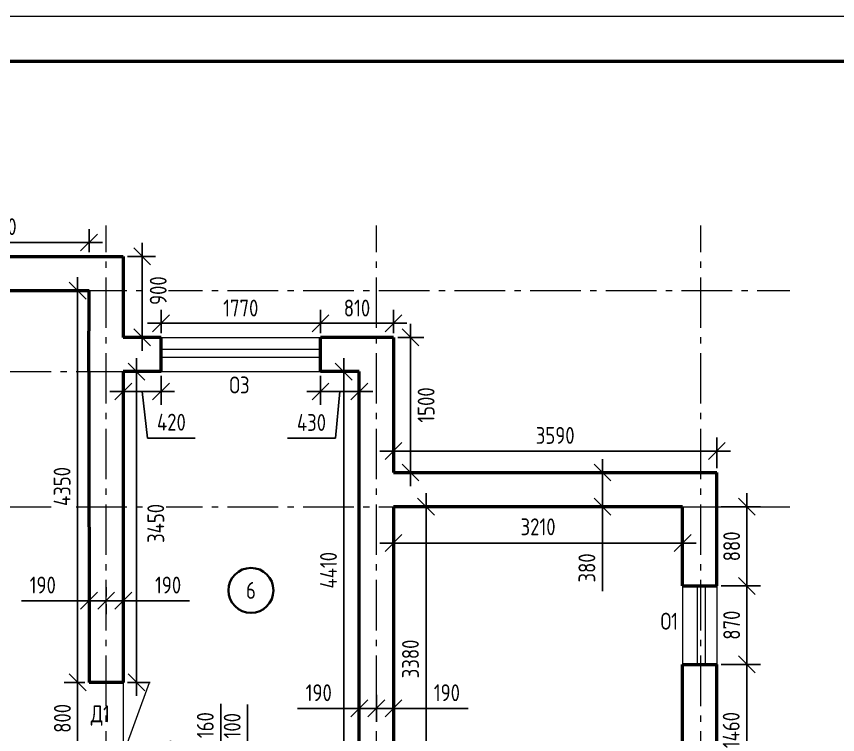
# Model space of a CAD drawing. Header units: millimetres. Extents: x 13040 to 55040, y 21337 to 51037.
# Drawn here: x 25910 to 35026, y 43063 to 51037 of the extents above; entities that cross this region are included whole.
import ezdxf

# ---------------------------------------------------------------- set-up
doc = ezdxf.new("R2010")
doc.units = ezdxf.units.MM
doc.linetypes.add('CONTINOUS', pattern=[0])
doc.linetypes.add('ГОСТ 2.303 6', pattern=[12, 8, -1.5, 1, -1.5])
for name, color, linetype, lineweight in [('Марки', 7, 'Continuous', 30), ('Площади', 7, 'Continuous', 35), ('Размеры', 7, 'Continuous', 20), ('Стены', 7, 'Continuous', 50)]:
    doc.layers.add(name, color=color, linetype=linetype, lineweight=lineweight)
doc.layers.add('Оси', color=3, linetype='Continuous')
doc.styles.add('ГОСТ 2.304', font='CS_Gost2304.shx')
doc.dimstyles.new('СПДС', dxfattribs={"dimscale": 100, "dimtxt": 2.5, "dimasz": 2.5, "dimexe": 2, "dimexo": 0.625, "dimgap": 1, "dimtad": 1, "dimdec": 0, "dimtxsty": 'ГОСТ 2.304', "dimblk": 'OBLIQUE', "dimblk1": 'OBLIQUE', "dimblk2": 'OBLIQUE', "dimcen": 2.5, "dimdle": 2, "dimadec": 0, "dimazin": 2, "dimtfac": 0.75, "dimtdec": 4, "dimtmove": 1, "dimatfit": 3, "dimfxl": 1, "dimtfill": 1, "dimtolj": 1, "dimarcsym": 1})

# ---------------------------------------------------------------- blocks, each defined once
blk = doc.blocks.new('_Oblique')
at = {"color": 0, "linetype": 'ByBlock', "lineweight": -2}
blk.add_line((-0.5, -0.5), (0.5, 0.5), dxfattribs=at)
blk = doc.blocks.new('*D70')
at = {"layer": 'Defpoints', "color": 0, "ltscale": 75}
for p in [(27095.8, 47093), (27515.8, 47092.9), (27095.8, 46872.8)]:
    blk.add_point(p, dxfattribs=at)
at = {"layer": 'Размеры', "color": 0, "lineweight": -2, "ltscale": 75}
for p, q in [((27095.8, 47046.1), (27095.8, 46722.8)), ((27515.8, 47046), (27515.8, 46722.8)), ((27665.8, 46872.7), (26945.8, 46872.8)), ((27365.9, 46355.6), (27305.8, 46872.8)), ((27895.6, 46355.5), (27365.9, 46355.6))]:
    blk.add_line(p, q, dxfattribs=at)
at = {"layer": 'Размеры', "color": 0, "lineweight": -2, "ltscale": 75, "xscale": 187.5, "yscale": 187.5, "zscale": 187.5}
for p, rotation in [((27095.8, 46872.8), 179.9914492441543), ((27515.8, 46872.8), 359.9914492441543)]:
    blk.add_blockref('_Oblique', p, dxfattribs=dict(at, rotation=rotation))
at = {"layer": 'Размеры', "color": 0, "ltscale": 75, "insert": (27630.7, 46531.6), "char_height": 187.5, "attachment_point": 5, "rotation": 359.99145, "style": 'ГОСТ 2.304', "bg_fill": 3, "box_fill_scale": 1.1, "bg_fill_color": 256, "bg_fill_true_color": 13158600, "bg_fill_transparency": 0}
blk.add_mtext('\\A1;420', dxfattribs=at)
blk = doc.blocks.new('*D71')
at = {"layer": 'Defpoints', "color": 0, "ltscale": 75}
for p in [(29285.8, 47092.9), (29715.8, 47092.9), (29715.8, 46872.7)]:
    blk.add_point(p, dxfattribs=at)
at = {"layer": 'Размеры', "color": 0, "lineweight": -2, "ltscale": 75}
for p, q in [((29285.8, 47046), (29285.8, 46722.7)), ((29715.8, 47046), (29715.8, 46722.7)), ((29135.8, 46872.7), (29865.8, 46872.7)), ((29450.5, 46355.5), (29500.8, 46872.7)), ((28920.8, 46355.5), (29450.5, 46355.5))]:
    blk.add_line(p, q, dxfattribs=at)
at = {"layer": 'Размеры', "color": 0, "lineweight": -2, "ltscale": 75, "xscale": 187.5, "yscale": 187.5, "zscale": 187.5, "rotation": 180}
blk.add_blockref('_Oblique', (29285.8, 46872.7), dxfattribs=at)
at = {"layer": 'Размеры', "color": 0, "lineweight": -2, "ltscale": 75, "xscale": 187.5, "yscale": 187.5, "zscale": 187.5}
blk.add_blockref('_Oblique', (29715.8, 46872.7), dxfattribs=at)
at = {"layer": 'Размеры', "color": 0, "ltscale": 75, "insert": (29185.6, 46528.2), "char_height": 187.5, "attachment_point": 5, "style": 'ГОСТ 2.304', "bg_fill": 3, "box_fill_scale": 1.1, "bg_fill_color": 256, "bg_fill_true_color": 13158600, "bg_fill_transparency": 0}
blk.add_mtext('\\A1;430', dxfattribs=at)
blk = doc.blocks.new('*D73')
at = {"layer": 'Defpoints', "color": 0, "ltscale": 75}
for p in [(27096, 42842.9), (27096, 42682.9), (27621, 42682.9)]:
    blk.add_point(p, dxfattribs=at)
at = {"layer": 'Размеры', "color": 0, "lineweight": -2, "ltscale": 75}
for p, q in [((28181.1, 43404.3), (28181.1, 42930.9)), ((27621, 42992.9), (27621, 42532.9)), ((28181.1, 42930.9), (27621, 42762.9)), ((27142.9, 42842.9), (27771, 42842.9)), ((27142.9, 42682.9), (27771, 42682.9))]:
    blk.add_line(p, q, dxfattribs=at)
at = {"layer": 'Размеры', "color": 0, "lineweight": -2, "ltscale": 75, "xscale": 187.5, "yscale": 187.5, "zscale": 187.5}
for p, rotation in [((27621, 42842.9), 90), ((27621, 42682.9), 270)]:
    blk.add_blockref('_Oblique', p, dxfattribs=dict(at, rotation=rotation))
at = {"layer": 'Размеры', "color": 0, "ltscale": 75, "insert": (28006.9, 43167.6), "char_height": 187.5, "attachment_point": 5, "rotation": 90, "style": 'ГОСТ 2.304', "bg_fill": 3, "box_fill_scale": 1.1, "bg_fill_color": 256, "bg_fill_true_color": 13158600, "bg_fill_transparency": 0}
blk.add_mtext('\\A1;160', dxfattribs=at)
blk = doc.blocks.new('*D76')
at = {"layer": 'Defpoints', "color": 0, "ltscale": 75}
for p in [(33686, 45592.9), (33686, 44712.9), (34018.9, 44712.9)]:
    blk.add_point(p, dxfattribs=at)
at = {"layer": 'Размеры', "color": 0, "lineweight": -2, "ltscale": 75}
for p, q in [((34018.9, 45742.9), (34018.9, 44562.9)), ((33732.9, 45592.9), (34168.9, 45592.9)), ((33732.9, 44712.9), (34168.9, 44712.9))]:
    blk.add_line(p, q, dxfattribs=at)
at = {"layer": 'Размеры', "color": 0, "lineweight": -2, "ltscale": 75, "xscale": 187.5, "yscale": 187.5, "zscale": 187.5}
for p, rotation in [((34018.9, 45592.9), 90), ((34018.9, 44712.9), 270)]:
    blk.add_blockref('_Oblique', p, dxfattribs=dict(at, rotation=rotation))
at = {"layer": 'Размеры', "color": 0, "ltscale": 75, "insert": (33850.1, 45152.9), "char_height": 187.5, "attachment_point": 5, "rotation": 90, "style": 'ГОСТ 2.304', "bg_fill": 3, "box_fill_scale": 1.1, "bg_fill_color": 256, "bg_fill_true_color": 13158600, "bg_fill_transparency": 0}
blk.add_mtext('\\A1;880', dxfattribs=at)
blk = doc.blocks.new('*D80')
at = {"layer": 'Defpoints', "color": 0, "ltscale": 75}
for p in [(30096, 45592.9), (30457, 45592.9), (30096, 42212.9)]:
    blk.add_point(p, dxfattribs=at)
at = {"layer": 'Размеры', "color": 0, "lineweight": -2, "ltscale": 75}
for p, q in [((30457, 42062.9), (30457, 45742.9)), ((30142.9, 45592.9), (30607, 45592.9)), ((30142.9, 42212.9), (30607, 42212.9))]:
    blk.add_line(p, q, dxfattribs=at)
at = {"layer": 'Размеры', "color": 0, "lineweight": -2, "ltscale": 75, "xscale": 187.5, "yscale": 187.5, "zscale": 187.5}
for p, rotation in [((30457, 45592.9), 90), ((30457, 42212.9), 270)]:
    blk.add_blockref('_Oblique', p, dxfattribs=dict(at, rotation=rotation))
at = {"layer": 'Размеры', "color": 0, "ltscale": 75, "insert": (30284.3, 43902.9), "char_height": 187.5, "attachment_point": 5, "rotation": 90, "style": 'ГОСТ 2.304', "bg_fill": 3, "box_fill_scale": 1.1, "bg_fill_color": 256, "bg_fill_true_color": 13158600, "bg_fill_transparency": 0}
blk.add_mtext('\\A1;3380', dxfattribs=at)
blk = doc.blocks.new('*D81')
at = {"layer": 'Defpoints', "color": 0, "ltscale": 75}
for p in [(33686, 46211), (30096, 45972.9), (33686, 45972.9)]:
    blk.add_point(p, dxfattribs=at)
at = {"layer": 'Размеры', "color": 0, "lineweight": -2, "ltscale": 75}
for p, q in [((30096, 46019.8), (30096, 46361)), ((33686, 46019.8), (33686, 46361)), ((29946, 46211), (33836, 46211))]:
    blk.add_line(p, q, dxfattribs=at)
at = {"layer": 'Размеры', "color": 0, "lineweight": -2, "ltscale": 75, "xscale": 187.5, "yscale": 187.5, "zscale": 187.5, "rotation": 180}
blk.add_blockref('_Oblique', (30096, 46211), dxfattribs=at)
at = {"layer": 'Размеры', "color": 0, "lineweight": -2, "ltscale": 75, "xscale": 187.5, "yscale": 187.5, "zscale": 187.5}
blk.add_blockref('_Oblique', (33686, 46211), dxfattribs=at)
at = {"layer": 'Размеры', "color": 0, "ltscale": 75, "insert": (31891, 46385.1), "char_height": 187.5, "attachment_point": 5, "style": 'ГОСТ 2.304', "bg_fill": 3, "box_fill_scale": 1.1, "bg_fill_color": 256, "bg_fill_true_color": 13158600, "bg_fill_transparency": 0}
blk.add_mtext('\\A1;3590', dxfattribs=at)
blk = doc.blocks.new('*D108')
at = {"layer": 'Defpoints', "color": 0, "ltscale": 75}
for p in [(26716, 48526.8), (24696, 48372.9), (26716, 48372.5)]:
    blk.add_point(p, dxfattribs=at)
at = {"layer": 'Размеры', "color": 0, "lineweight": -2, "ltscale": 75}
for p, q in [((24696, 48419.8), (24696, 48676.8)), ((26716, 48419.4), (26716, 48676.8)), ((24546, 48526.8), (26866, 48526.8))]:
    blk.add_line(p, q, dxfattribs=at)
at = {"layer": 'Размеры', "color": 0, "lineweight": -2, "ltscale": 75, "xscale": 187.5, "yscale": 187.5, "zscale": 187.5, "rotation": 180}
blk.add_blockref('_Oblique', (24696, 48526.8), dxfattribs=at)
at = {"layer": 'Размеры', "color": 0, "lineweight": -2, "ltscale": 75, "xscale": 187.5, "yscale": 187.5, "zscale": 187.5}
blk.add_blockref('_Oblique', (26716, 48526.8), dxfattribs=at)
at = {"layer": 'Размеры', "color": 0, "ltscale": 75, "insert": (25706, 48702.8), "char_height": 187.5, "attachment_point": 5, "style": 'ГОСТ 2.304', "bg_fill": 3, "box_fill_scale": 1.1, "bg_fill_color": 256, "bg_fill_true_color": 13158600, "bg_fill_transparency": 0}
blk.add_mtext('\\A1;2020', dxfattribs=at)
blk = doc.blocks.new('*D110')
at = {"layer": 'Defpoints', "color": 0, "ltscale": 75}
for p in [(27095.9, 48372.9), (27305.9, 48372.9), (27095.9, 47472.9)]:
    blk.add_point(p, dxfattribs=at)
at = {"layer": 'Размеры', "color": 0, "lineweight": -2, "ltscale": 75}
for p, q in [((27305.9, 47322.9), (27305.9, 48522.9)), ((27142.8, 48372.9), (27455.9, 48372.9)), ((27142.8, 47472.9), (27455.9, 47472.9))]:
    blk.add_line(p, q, dxfattribs=at)
at = {"layer": 'Размеры', "color": 0, "lineweight": -2, "ltscale": 75, "xscale": 187.5, "yscale": 187.5, "zscale": 187.5}
for p, rotation in [((27305.9, 48372.9), 90), ((27305.9, 47472.9), 270)]:
    blk.add_blockref('_Oblique', p, dxfattribs=dict(at, rotation=rotation))
at = {"layer": 'Размеры', "color": 0, "ltscale": 75, "insert": (27484.3, 47992.9), "char_height": 187.5, "attachment_point": 5, "rotation": 90, "style": 'ГОСТ 2.304', "bg_fill": 3, "box_fill_scale": 1.1, "bg_fill_color": 256, "bg_fill_true_color": 13158600, "bg_fill_transparency": 0}
blk.add_mtext('\\A1;900', dxfattribs=at)
blk = doc.blocks.new('*D112')
at = {"layer": 'Defpoints', "color": 0, "ltscale": 75}
for p in [(29285.8, 47630.4), (27515.8, 47472.9), (29285.8, 47472.9)]:
    blk.add_point(p, dxfattribs=at)
at = {"layer": 'Размеры', "color": 0, "lineweight": -2, "ltscale": 75}
for p, q in [((27515.8, 47519.8), (27515.8, 47780.4)), ((29285.8, 47519.8), (29285.8, 47780.4)), ((27365.8, 47630.4), (29435.8, 47630.4))]:
    blk.add_line(p, q, dxfattribs=at)
at = {"layer": 'Размеры', "color": 0, "lineweight": -2, "ltscale": 75, "xscale": 187.5, "yscale": 187.5, "zscale": 187.5, "rotation": 180}
blk.add_blockref('_Oblique', (27515.8, 47630.4), dxfattribs=at)
at = {"layer": 'Размеры', "color": 0, "lineweight": -2, "ltscale": 75, "xscale": 187.5, "yscale": 187.5, "zscale": 187.5}
blk.add_blockref('_Oblique', (29285.8, 47630.4), dxfattribs=at)
at = {"layer": 'Размеры', "color": 0, "ltscale": 75, "insert": (28400.8, 47799.1), "char_height": 187.5, "attachment_point": 5, "style": 'ГОСТ 2.304', "bg_fill": 3, "box_fill_scale": 1.1, "bg_fill_color": 256, "bg_fill_true_color": 13158600, "bg_fill_transparency": 0}
blk.add_mtext('\\A1;1770', dxfattribs=at)
blk = doc.blocks.new('*D113')
at = {"layer": 'Defpoints', "color": 0, "ltscale": 75}
for p in [(30095.8, 47630.4), (29285.8, 47472.9), (30095.8, 47472.9)]:
    blk.add_point(p, dxfattribs=at)
at = {"layer": 'Размеры', "color": 0, "lineweight": -2, "ltscale": 75}
for p, q in [((29285.8, 47519.8), (29285.8, 47780.4)), ((30095.8, 47519.8), (30095.8, 47780.4)), ((29135.8, 47630.4), (30245.8, 47630.4))]:
    blk.add_line(p, q, dxfattribs=at)
at = {"layer": 'Размеры', "color": 0, "lineweight": -2, "ltscale": 75, "xscale": 187.5, "yscale": 187.5, "zscale": 187.5, "rotation": 180}
blk.add_blockref('_Oblique', (29285.8, 47630.4), dxfattribs=at)
at = {"layer": 'Размеры', "color": 0, "lineweight": -2, "ltscale": 75, "xscale": 187.5, "yscale": 187.5, "zscale": 187.5}
blk.add_blockref('_Oblique', (30095.8, 47630.4), dxfattribs=at)
at = {"layer": 'Размеры', "color": 0, "ltscale": 75, "insert": (29690.8, 47799.1), "char_height": 187.5, "attachment_point": 5, "style": 'ГОСТ 2.304', "bg_fill": 3, "box_fill_scale": 1.1, "bg_fill_color": 256, "bg_fill_true_color": 13158600, "bg_fill_transparency": 0}
blk.add_mtext('\\A1;810', dxfattribs=at)
blk = doc.blocks.new('*D114')
at = {"layer": 'Defpoints', "color": 0, "ltscale": 75}
for p in [(30095.8, 47472.9), (30095.8, 45972.9), (30284.3, 45972.9)]:
    blk.add_point(p, dxfattribs=at)
at = {"layer": 'Размеры', "color": 0, "lineweight": -2, "ltscale": 75}
for p, q in [((30284.3, 47622.9), (30284.3, 45822.9)), ((30142.7, 47472.9), (30434.3, 47472.9)), ((30142.7, 45972.9), (30434.3, 45972.9))]:
    blk.add_line(p, q, dxfattribs=at)
at = {"layer": 'Размеры', "color": 0, "lineweight": -2, "ltscale": 75, "xscale": 187.5, "yscale": 187.5, "zscale": 187.5}
for p, rotation in [((30284.3, 47472.9), 90), ((30284.3, 45972.9), 270)]:
    blk.add_blockref('_Oblique', p, dxfattribs=dict(at, rotation=rotation))
at = {"layer": 'Размеры', "color": 0, "ltscale": 75, "insert": (30458, 46722.9), "char_height": 187.5, "attachment_point": 5, "rotation": 90, "style": 'ГОСТ 2.304', "bg_fill": 3, "box_fill_scale": 1.1, "bg_fill_color": 256, "bg_fill_true_color": 13158600, "bg_fill_transparency": 0}
blk.add_mtext('\\A1;1500', dxfattribs=at)
blk = doc.blocks.new('*D117')
at = {"layer": 'Defpoints', "color": 0, "ltscale": 75}
for p in [(33686, 43842.9), (33686, 42382.9), (34018.9, 42382.9)]:
    blk.add_point(p, dxfattribs=at)
at = {"layer": 'Размеры', "color": 0, "lineweight": -2, "ltscale": 75}
for p, q in [((34018.9, 43992.9), (34018.9, 42232.9)), ((33732.9, 43842.9), (34168.9, 43842.9)), ((33732.9, 42382.9), (34168.9, 42382.9))]:
    blk.add_line(p, q, dxfattribs=at)
at = {"layer": 'Размеры', "color": 0, "lineweight": -2, "ltscale": 75, "xscale": 187.5, "yscale": 187.5, "zscale": 187.5}
for p, rotation in [((34018.9, 43842.9), 90), ((34018.9, 42382.9), 270)]:
    blk.add_blockref('_Oblique', p, dxfattribs=dict(at, rotation=rotation))
at = {"layer": 'Размеры', "color": 0, "ltscale": 75, "insert": (33844.7, 43112.9), "char_height": 187.5, "attachment_point": 5, "rotation": 90, "style": 'ГОСТ 2.304', "bg_fill": 3, "box_fill_scale": 1.1, "bg_fill_color": 256, "bg_fill_true_color": 13158600, "bg_fill_transparency": 0}
blk.add_mtext('\\A1;1460', dxfattribs=at)
blk = doc.blocks.new('*D131')
at = {"layer": 'Defpoints', "color": 0, "ltscale": 75}
for p in [(33686, 44712.9), (33686, 43842.9), (34018.9, 43842.9)]:
    blk.add_point(p, dxfattribs=at)
at = {"layer": 'Размеры', "color": 0, "lineweight": -2, "ltscale": 75}
for p, q in [((34018.9, 44862.9), (34018.9, 43692.9)), ((33732.9, 44712.9), (34168.9, 44712.9)), ((33732.9, 43842.9), (34168.9, 43842.9))]:
    blk.add_line(p, q, dxfattribs=at)
at = {"layer": 'Размеры', "color": 0, "lineweight": -2, "ltscale": 75, "xscale": 187.5, "yscale": 187.5, "zscale": 187.5}
for p, rotation in [((34018.9, 44712.9), 90), ((34018.9, 43842.9), 270)]:
    blk.add_blockref('_Oblique', p, dxfattribs=dict(at, rotation=rotation))
at = {"layer": 'Размеры', "color": 0, "ltscale": 75, "insert": (33850.1, 44277.9), "char_height": 187.5, "attachment_point": 5, "rotation": 90, "style": 'ГОСТ 2.304', "bg_fill": 3, "box_fill_scale": 1.1, "bg_fill_color": 256, "bg_fill_true_color": 13158600, "bg_fill_transparency": 0}
blk.add_mtext('\\A1;870', dxfattribs=at)
blk = doc.blocks.new('*D180')
at = {"layer": 'Defpoints', "color": 0, "ltscale": 75}
for p in [(26589.4, 47992.5), (26716, 47992.5), (26716, 43642.9)]:
    blk.add_point(p, dxfattribs=at)
at = {"layer": 'Размеры', "color": 0, "lineweight": -2, "ltscale": 75}
for p, q in [((26589.4, 43492.9), (26589.4, 48142.5)), ((26669.1, 47992.5), (26439.4, 47992.5)), ((26669.2, 43642.9), (26439.4, 43642.9))]:
    blk.add_line(p, q, dxfattribs=at)
at = {"layer": 'Размеры', "color": 0, "lineweight": -2, "ltscale": 75, "xscale": 187.5, "yscale": 187.5, "zscale": 187.5}
for p, rotation in [((26589.4, 47992.5), 90), ((26589.4, 43642.9), 270)]:
    blk.add_blockref('_Oblique', p, dxfattribs=dict(at, rotation=rotation))
at = {"layer": 'Размеры', "color": 0, "ltscale": 75, "insert": (26416.8, 45817.7), "char_height": 187.5, "attachment_point": 5, "rotation": 90, "style": 'ГОСТ 2.304', "bg_fill": 3, "box_fill_scale": 1.1, "bg_fill_color": 256, "bg_fill_true_color": 13158600, "bg_fill_transparency": 0}
blk.add_mtext('\\A1;4350', dxfattribs=at)
blk = doc.blocks.new('*D181')
at = {"layer": 'Defpoints', "color": 0, "ltscale": 75}
for p in [(26589.4, 43642.9), (26716, 43642.9), (26716, 42842.9)]:
    blk.add_point(p, dxfattribs=at)
at = {"layer": 'Размеры', "color": 0, "lineweight": -2, "ltscale": 75}
for p, q in [((26589.4, 42692.9), (26589.4, 43792.9)), ((26669.2, 43642.9), (26439.4, 43642.9)), ((26669.2, 42842.9), (26439.4, 42842.9))]:
    blk.add_line(p, q, dxfattribs=at)
at = {"layer": 'Размеры', "color": 0, "lineweight": -2, "ltscale": 75, "xscale": 187.5, "yscale": 187.5, "zscale": 187.5}
for p, rotation in [((26589.4, 43642.9), 90), ((26589.4, 42842.9), 270)]:
    blk.add_blockref('_Oblique', p, dxfattribs=dict(at, rotation=rotation))
at = {"layer": 'Размеры', "color": 0, "ltscale": 75, "insert": (26420.7, 43242.9), "char_height": 187.5, "attachment_point": 5, "rotation": 90, "style": 'ГОСТ 2.304', "bg_fill": 3, "box_fill_scale": 1.1, "bg_fill_color": 256, "bg_fill_true_color": 13158600, "bg_fill_transparency": 0}
blk.add_mtext('\\A1;800', dxfattribs=at)
blk = doc.blocks.new('*D183')
at = {"layer": 'Defpoints', "color": 0, "ltscale": 75}
for p in [(28082.3, 42687.9), (28099, 42687.9), (28082.3, 42587.9)]:
    blk.add_point(p, dxfattribs=at)
at = {"layer": 'Размеры', "color": 0, "lineweight": -2, "ltscale": 75}
for p, q in [((28474, 43398.1), (28474, 42924.7)), ((28474, 42924.7), (28099, 42637.9)), ((28099, 42437.9), (28099, 42837.9)), ((28129.2, 42687.9), (28249, 42687.9)), ((28129.2, 42587.9), (28249, 42587.9))]:
    blk.add_line(p, q, dxfattribs=at)
at = {"layer": 'Размеры', "color": 0, "lineweight": -2, "ltscale": 75, "xscale": 187.5, "yscale": 187.5, "zscale": 187.5}
for p, rotation in [((28099, 42687.9), 270), ((28099, 42587.9), 90)]:
    blk.add_blockref('_Oblique', p, dxfattribs=dict(at, rotation=rotation))
at = {"layer": 'Размеры', "color": 0, "ltscale": 75, "insert": (28305.3, 43161.4), "char_height": 187.5, "attachment_point": 5, "rotation": 90, "style": 'ГОСТ 2.304', "bg_fill": 3, "box_fill_scale": 1.1, "bg_fill_color": 256, "bg_fill_true_color": 13158600, "bg_fill_transparency": 0}
blk.add_mtext('\\A1;100', dxfattribs=at)
blk = doc.blocks.new('*D184')
at = {"layer": 'Defpoints', "color": 0, "ltscale": 75}
for p in [(27095.8, 47092.9), (27096, 43642.9), (27243.6, 43642.9)]:
    blk.add_point(p, dxfattribs=at)
at = {"layer": 'Размеры', "color": 0, "lineweight": -2, "ltscale": 75}
for p, q in [((27243.6, 47242.9), (27243.6, 43492.9)), ((27142.7, 47092.9), (27393.6, 47092.9)), ((27142.9, 43642.9), (27393.6, 43642.9))]:
    blk.add_line(p, q, dxfattribs=at)
at = {"layer": 'Размеры', "color": 0, "lineweight": -2, "ltscale": 75, "xscale": 187.5, "yscale": 187.5, "zscale": 187.5}
for p, rotation in [((27243.6, 47092.9), 90), ((27243.6, 43642.9), 270)]:
    blk.add_blockref('_Oblique', p, dxfattribs=dict(at, rotation=rotation))
at = {"layer": 'Размеры', "color": 0, "ltscale": 75, "insert": (27457.3, 45407.9), "char_height": 187.5, "attachment_point": 5, "rotation": 90, "style": 'ГОСТ 2.304', "bg_fill": 3, "box_fill_scale": 1.1, "bg_fill_color": 256, "bg_fill_true_color": 13158600, "bg_fill_transparency": 0}
blk.add_mtext('\\A1;3450', dxfattribs=at)
blk = doc.blocks.new('*D196')
at = {"layer": 'Defpoints', "color": 0, "ltscale": 75}
for p in [(29715.8, 47092.9), (29543.2, 42682.9), (29715.8, 42682.9)]:
    blk.add_point(p, dxfattribs=at)
at = {"layer": 'Размеры', "color": 0, "lineweight": -2, "ltscale": 75}
for p, q in [((29543.2, 47242.9), (29543.2, 42532.9)), ((29669, 47092.9), (29393.2, 47092.9)), ((29669, 42682.9), (29393.2, 42682.9))]:
    blk.add_line(p, q, dxfattribs=at)
at = {"layer": 'Размеры', "color": 0, "lineweight": -2, "ltscale": 75, "xscale": 187.5, "yscale": 187.5, "zscale": 187.5}
for p, rotation in [((29543.2, 47092.9), 90), ((29543.2, 42682.9), 270)]:
    blk.add_blockref('_Oblique', p, dxfattribs=dict(at, rotation=rotation))
at = {"layer": 'Размеры', "color": 0, "ltscale": 75, "insert": (29374.4, 44887.9), "char_height": 187.5, "attachment_point": 5, "rotation": 90, "style": 'ГОСТ 2.304', "bg_fill": 3, "box_fill_scale": 1.1, "bg_fill_color": 256, "bg_fill_true_color": 13158600, "bg_fill_transparency": 0}
blk.add_mtext('\\A1;4410', dxfattribs=at)
blk = doc.blocks.new('*D197')
at = {"layer": 'Defpoints', "color": 0, "ltscale": 75}
for p in [(30096, 45592.9), (33306, 45592.9), (33306, 45189.9)]:
    blk.add_point(p, dxfattribs=at)
at = {"layer": 'Размеры', "color": 0, "lineweight": -2, "ltscale": 75}
for p, q in [((30096, 45546), (30096, 45039.9)), ((33306, 45546), (33306, 45039.9)), ((29946, 45189.9), (33456, 45189.9))]:
    blk.add_line(p, q, dxfattribs=at)
at = {"layer": 'Размеры', "color": 0, "lineweight": -2, "ltscale": 75, "xscale": 187.5, "yscale": 187.5, "zscale": 187.5, "rotation": 180}
blk.add_blockref('_Oblique', (30096, 45189.9), dxfattribs=at)
at = {"layer": 'Размеры', "color": 0, "lineweight": -2, "ltscale": 75, "xscale": 187.5, "yscale": 187.5, "zscale": 187.5}
blk.add_blockref('_Oblique', (33306, 45189.9), dxfattribs=at)
at = {"layer": 'Размеры', "color": 0, "ltscale": 75, "insert": (31701, 45369.8), "char_height": 187.5, "attachment_point": 5, "style": 'ГОСТ 2.304', "bg_fill": 3, "box_fill_scale": 1.1, "bg_fill_color": 256, "bg_fill_true_color": 13158600, "bg_fill_transparency": 0}
blk.add_mtext('\\A1;3210', dxfattribs=at)
blk = doc.blocks.new('*D203')
at = {"layer": 'Defpoints', "color": 0, "ltscale": 75}
for p in [(26716, 44557.2), (26716, 44549), (26906, 44557.2)]:
    blk.add_point(p, dxfattribs=at)
at = {"layer": 'Размеры', "color": 0, "lineweight": -2, "ltscale": 75}
for p, q in [((26716, 44549), (25965.9, 44549)), ((27056, 44549), (26566, 44549)), ((26716, 44510.3), (26716, 44399)), ((26906, 44510.3), (26906, 44399))]:
    blk.add_line(p, q, dxfattribs=at)
at = {"layer": 'Размеры', "color": 0, "lineweight": -2, "ltscale": 75, "xscale": 187.5, "yscale": 187.5, "zscale": 187.5, "rotation": 180}
blk.add_blockref('_Oblique', (26716, 44549), dxfattribs=at)
at = {"layer": 'Размеры', "color": 0, "lineweight": -2, "ltscale": 75, "xscale": 187.5, "yscale": 187.5, "zscale": 187.5}
blk.add_blockref('_Oblique', (26906, 44549), dxfattribs=at)
at = {"layer": 'Размеры', "color": 0, "ltscale": 75, "insert": (26202.7, 44723.2), "char_height": 187.5, "attachment_point": 5, "style": 'ГОСТ 2.304', "bg_fill": 3, "box_fill_scale": 1.1, "bg_fill_color": 256, "bg_fill_true_color": 13158600, "bg_fill_transparency": 0}
blk.add_mtext('\\A1;190', dxfattribs=at)
blk = doc.blocks.new('*D204')
at = {"layer": 'Defpoints', "color": 0, "ltscale": 75}
for p in [(26906, 44549), (27096, 44549), (27096, 44549)]:
    blk.add_point(p, dxfattribs=at)
at = {"layer": 'Размеры', "color": 0, "lineweight": -2, "ltscale": 75}
for p, q in [((26906, 44595.9), (26906, 44699)), ((27096, 44595.9), (27096, 44699)), ((26756, 44549), (27246, 44549)), ((27096, 44549), (27830.6, 44549))]:
    blk.add_line(p, q, dxfattribs=at)
at = {"layer": 'Размеры', "color": 0, "lineweight": -2, "ltscale": 75, "xscale": 187.5, "yscale": 187.5, "zscale": 187.5, "rotation": 180}
blk.add_blockref('_Oblique', (26906, 44549), dxfattribs=at)
at = {"layer": 'Размеры', "color": 0, "lineweight": -2, "ltscale": 75, "xscale": 187.5, "yscale": 187.5, "zscale": 187.5}
blk.add_blockref('_Oblique', (27096, 44549), dxfattribs=at)
at = {"layer": 'Размеры', "color": 0, "ltscale": 75, "insert": (27593.9, 44723.2), "char_height": 187.5, "attachment_point": 5, "style": 'ГОСТ 2.304', "bg_fill": 3, "box_fill_scale": 1.1, "bg_fill_color": 256, "bg_fill_true_color": 13158600, "bg_fill_transparency": 0}
blk.add_mtext('\\A1;190', dxfattribs=at)
blk = doc.blocks.new('*D208')
at = {"layer": 'Defpoints', "color": 0, "ltscale": 75}
for p in [(29906, 43542.5), (30096, 43542.5), (29906, 43353.4)]:
    blk.add_point(p, dxfattribs=at)
at = {"layer": 'Размеры', "color": 0, "lineweight": -2, "ltscale": 75}
for p, q in [((29906, 43495.6), (29906, 43203.4)), ((30096, 43495.6), (30096, 43203.4)), ((30246, 43353.4), (29756, 43353.4)), ((30096, 43353.4), (30925.5, 43353.4))]:
    blk.add_line(p, q, dxfattribs=at)
at = {"layer": 'Размеры', "color": 0, "lineweight": -2, "ltscale": 75, "xscale": 187.5, "yscale": 187.5, "zscale": 187.5, "rotation": 180}
blk.add_blockref('_Oblique', (29906, 43353.4), dxfattribs=at)
at = {"layer": 'Размеры', "color": 0, "lineweight": -2, "ltscale": 75, "xscale": 187.5, "yscale": 187.5, "zscale": 187.5}
blk.add_blockref('_Oblique', (30096, 43353.4), dxfattribs=at)
at = {"layer": 'Размеры', "color": 0, "ltscale": 75, "insert": (30688.7, 43527.6), "char_height": 187.5, "attachment_point": 5, "style": 'ГОСТ 2.304', "bg_fill": 3, "box_fill_scale": 1.1, "bg_fill_color": 256, "bg_fill_true_color": 13158600, "bg_fill_transparency": 0}
blk.add_mtext('\\A1;190', dxfattribs=at)
blk = doc.blocks.new('*D209')
at = {"layer": 'Defpoints', "color": 0, "ltscale": 75}
for p in [(29716, 43353.4), (29716, 43349.5), (29906, 43353.4)]:
    blk.add_point(p, dxfattribs=at)
at = {"layer": 'Размеры', "color": 0, "lineweight": -2, "ltscale": 75}
for p, q in [((29716, 43396.4), (29716, 43503.4)), ((29906, 43400.3), (29906, 43503.4)), ((29716, 43353.4), (29029.6, 43353.4)), ((30056, 43353.4), (29566, 43353.4))]:
    blk.add_line(p, q, dxfattribs=at)
at = {"layer": 'Размеры', "color": 0, "lineweight": -2, "ltscale": 75, "xscale": 187.5, "yscale": 187.5, "zscale": 187.5, "rotation": 180}
blk.add_blockref('_Oblique', (29716, 43353.4), dxfattribs=at)
at = {"layer": 'Размеры', "color": 0, "lineweight": -2, "ltscale": 75, "xscale": 187.5, "yscale": 187.5, "zscale": 187.5}
blk.add_blockref('_Oblique', (29906, 43353.4), dxfattribs=at)
at = {"layer": 'Размеры', "color": 0, "ltscale": 75, "insert": (29266.3, 43527.6), "char_height": 187.5, "attachment_point": 5, "style": 'ГОСТ 2.304', "bg_fill": 3, "box_fill_scale": 1.1, "bg_fill_color": 256, "bg_fill_true_color": 13158600, "bg_fill_transparency": 0}
blk.add_mtext('\\A1;190', dxfattribs=at)
blk = doc.blocks.new('*D210')
at = {"layer": 'Defpoints', "color": 0, "ltscale": 75}
for p in [(32397.2, 45972.9), (32397.2, 45592.9), (32415.7, 45592.9)]:
    blk.add_point(p, dxfattribs=at)
at = {"layer": 'Размеры', "color": 0, "lineweight": -2, "ltscale": 75}
for p, q in [((32415.7, 46122.9), (32415.7, 45442.9)), ((32444.1, 45972.9), (32565.7, 45972.9)), ((32415.7, 45592.9), (32415.7, 44655.6)), ((32444.1, 45592.9), (32565.7, 45592.9))]:
    blk.add_line(p, q, dxfattribs=at)
at = {"layer": 'Размеры', "color": 0, "lineweight": -2, "ltscale": 75, "xscale": 187.5, "yscale": 187.5, "zscale": 187.5}
for p, rotation in [((32415.7, 45972.9), 90), ((32415.7, 45592.9), 270)]:
    blk.add_blockref('_Oblique', p, dxfattribs=dict(at, rotation=rotation))
at = {"layer": 'Размеры', "color": 0, "ltscale": 75, "insert": (32243.1, 44913.4), "char_height": 187.5, "attachment_point": 5, "rotation": 90, "style": 'ГОСТ 2.304', "bg_fill": 3, "box_fill_scale": 1.1, "bg_fill_color": 256, "bg_fill_true_color": 13158600, "bg_fill_transparency": 0}
blk.add_mtext('\\A1;380', dxfattribs=at)

msp = doc.modelspace()

# ---------------------------------------------------------------- linework, layer by layer
at = {"color": 7, "linetype": 'CONTINOUS', "lineweight": 20, "ltscale": 30}
msp.add_lwpolyline([(13039.7, 21337.4), (55039.7, 21337.4), (55039.7, 51037.4), (13039.7, 51037.4)], close=True, dxfattribs=at)
at = {"color": 7, "linetype": 'CONTINOUS', "lineweight": 50, "ltscale": 30}
msp.add_lwpolyline([(15039.7, 21837.4), (54539.7, 21837.4), (54539.7, 50537.4), (15039.7, 50537.4)], close=True, dxfattribs=at)
at = {"layer": 'Оси', "color": 3, "linetype": 'ГОСТ 2.303 6', "lineweight": 20, "ltscale": 70}
for p, q in [((26906, 35819.4), (26906, 48717.4)), ((29906, 35819.4), (29906, 48717.4)), ((33506, 35819.4), (33506, 48717.4)), ((16494.8, 47992.9), (34494.8, 47992.9)), ((16494.6, 47092.9), (29285.8, 47092.9)), ((16494.6, 45592.9), (34494.6, 45592.9))]:
    msp.add_line(p, q, dxfattribs=at)
at = {"layer": 'Площади', "ltscale": 75}
msp.add_circle((28513.5, 44663.8), 250, dxfattribs=at)
at = {"layer": 'Стены', "lineweight": 50, "ltscale": 100}
for p, q in [((24316, 48372.9), (27096, 48372.5)), ((26716, 48372.9), (27096, 48372.9)), ((26716, 48372.5), (26716, 48372.9)), ((27096, 48372.9), (27095.9, 47472.9)), ((24696, 47992.9), (26716, 47992.9)), ((26715.8, 47092.9), (26716, 47992.9)), ((27515.8, 47092.9), (27515.8, 47472.9)), ((30095.8, 47472.9), (29285.8, 47472.9)), ((29285.8, 47092.9), (29285.8, 47472.9)), ((30095.8, 47472.9), (30096, 45972.9)), ((26715.8, 47092.9), (26716, 43642.9)), ((27095.8, 47092.9), (27096, 43642.9)), ((27095.8, 47092.9), (27095.8, 47092.9)), ((29715.8, 47092.9), (29285.8, 47092.9)), ((29716, 42587.9), (29715.8, 47092.9)), ((30096, 45972.9), (33686, 45972.9)), ((33686, 44712.9), (33686, 45972.9)), ((33306, 45592.9), (30096, 45592.9)), ((30096, 45592.9), (30096, 42212.9)), ((33306, 44712.9), (33306, 45592.9)), ((33306, 44712.9), (33686, 44712.9)), ((33306, 43842.9), (33686, 43842.9)), ((33306, 42382.9), (33306, 43842.9)), ((33686, 42382.9), (33686, 43842.9)), ((27096, 43642.9), (26716, 43642.9))]:
    msp.add_line(p, q, dxfattribs=at)
at = {"layer": 'Стены', "lineweight": 20, "ltscale": 100}
for p, q in [((27515.8, 47472.9), (29285.8, 47472.9)), ((27515.8, 47342.9), (29285.8, 47342.9)), ((27515.8, 47252.9), (29285.8, 47252.9)), ((27515.8, 47092.9), (29285.8, 47092.9)), ((33306, 44712.9), (33306, 43842.9)), ((33466, 44712.9), (33466, 43842.9)), ((33556, 44712.9), (33556, 43842.9)), ((33686, 44712.9), (33686, 43842.9)), ((27096, 43642.9), (27096, 42842.9)), ((27096, 42842.9), (27387.2, 43642.9))]:
    msp.add_line(p, q, dxfattribs=at)
at = {"layer": 'Стены', "ltscale": 100}
msp.add_line((27095.8, 47092.9), (27095.8, 47092.9), dxfattribs=at)

# ---------------------------------------------------------------- texts
at = {"layer": 'Марки', "ltscale": 75, "char_height": 187.5, "width": 262.308, "attachment_point": 1, "style": 'ГОСТ 2.304'}
for s, insert in [('О3', (28274.1, 47038.5)), ('О1', (33060.8, 44415.5)), ('Д1', (26735.4, 43387.2))]:
    msp.add_mtext(s, dxfattribs=dict(at, insert=insert))
at = {"layer": 'Площади', "ltscale": 75, "insert": (28513.5, 44663.8), "char_height": 187.5, "width": 142.869, "attachment_point": 5, "style": 'ГОСТ 2.304'}
msp.add_mtext('6', dxfattribs=at)

# ---------------------------------------------------------------- next in the draw order: dimensions: what is measured, and where the dimension line sits
at = {"layer": 'Размеры', "ltscale": 75}
for base, p1, p2, picture, middle in [((26716, 48526.8), (24696, 48372.9), (26716, 48372.5), '*D108', (25706, 48702.8)), ((33686, 46211), (30096, 45972.9), (33686, 45972.9), '*D81', (31891, 46385.1))]:
    dim = msp.add_linear_dim(base=base, p1=p1, p2=p2, dimstyle='СПДС', override={"dimscale": 75}, dxfattribs=at)
    dim.commit()
    dim.dimension.update_dxf_attribs({"geometry": picture, "text_midpoint": middle})
for base, p1, p2, angle, override, picture, middle in [((27305.9, 48372.9), (27095.9, 47472.9), (27095.9, 48372.9), 90, {"dimscale": 75, "dimtmove": 2}, '*D110', (27484.3, 47992.9)), ((27095.8, 46872.8), (27515.8, 47092.9), (27095.8, 47093), 179.99145, {"dimscale": 75}, '*D70', (27440.9, 46355.6))]:
    dim = msp.add_linear_dim(base=base, p1=p1, p2=p2, angle=angle, dimstyle='СПДС', override=override, dxfattribs=at)
    dim.commit()
    dim.dimension.update_dxf_attribs({"geometry": picture, "text_midpoint": middle, "dimtype": 160})
for base, p1, p2, angle, picture, middle in [((26589.4, 47992.5), (26716, 43642.9), (26716, 47992.5), 90, '*D180', (26416.8, 45817.7)), ((30457, 45592.9), (30096, 42212.9), (30096, 45592.9), 90, '*D80', (30284.3, 43902.9)), ((34018.9, 44712.9), (33686, 45592.9), (33686, 44712.9), 90, '*D76', (33850.1, 45152.9)), ((34018.9, 42382.9), (33686, 43842.9), (33686, 42382.9), 90, '*D117', (33844.7, 43112.9)), ((27621, 42682.9), (27096, 42842.9), (27096, 42682.9), 270, '*D73', (28006.9, 43005.9))]:
    dim = msp.add_linear_dim(base=base, p1=p1, p2=p2, angle=angle, dimstyle='СПДС', override={"dimscale": 75}, dxfattribs=at)
    dim.commit()
    dim.dimension.update_dxf_attribs({"geometry": picture, "text_midpoint": middle})
dim = msp.add_linear_dim(base=(29715.8, 46872.7), p1=(29285.8, 47092.9), p2=(29715.8, 47092.9), dimstyle='СПДС', override={"dimscale": 75}, dxfattribs=at)
dim.commit()
dim.dimension.update_dxf_attribs({"geometry": '*D71', "text_midpoint": (29375.5, 46355.5), "dimtype": 160})

# ---------------------------------------------------------------- next in the draw order: linework, layer by layer
at = {"layer": 'Стены', "lineweight": 50, "ltscale": 100}
msp.add_line((27515.8, 47092.9), (27095.8, 47092.9), dxfattribs=at)

# ---------------------------------------------------------------- next in the draw order: dimensions: what is measured, and where the dimension line sits
at = {"layer": 'Размеры', "ltscale": 75}
for base, p1, p2, picture, middle in [((29285.8, 47630.4), (27515.8, 47472.9), (29285.8, 47472.9), '*D112', (28400.8, 47799.1)), ((33306, 45189.9), (30096, 45592.9), (33306, 45592.9), '*D197', (31701, 45369.8))]:
    dim = msp.add_linear_dim(base=base, p1=p1, p2=p2, dimstyle='СПДС', override={"dimscale": 75}, dxfattribs=at)
    dim.commit()
    dim.dimension.update_dxf_attribs({"geometry": picture, "text_midpoint": middle})
for base, p1, p2, picture, middle in [((29543.2, 42682.9), (29715.8, 47092.9), (29715.8, 42682.9), '*D196', (29374.4, 44887.9)), ((34018.9, 43842.9), (33686, 44712.9), (33686, 43842.9), '*D131', (33850.1, 44277.9)), ((26589.4, 43642.9), (26716, 42842.9), (26716, 43642.9), '*D181', (26420.7, 43242.9))]:
    dim = msp.add_linear_dim(base=base, p1=p1, p2=p2, angle=90, dimstyle='СПДС', override={"dimscale": 75}, dxfattribs=at)
    dim.commit()
    dim.dimension.update_dxf_attribs({"geometry": picture, "text_midpoint": middle})
dim = msp.add_linear_dim(base=(28099, 42687.9), p1=(28082.3, 42587.9), p2=(28082.3, 42687.9), angle=90, dimstyle='СПДС', override={"dimscale": 75}, dxfattribs=at)
dim.commit()
dim.dimension.update_dxf_attribs({"geometry": '*D183', "text_midpoint": (28474, 42999.7), "dimtype": 160})

# ---------------------------------------------------------------- next in the draw order: linework, layer by layer
at = {"layer": 'Стены', "lineweight": 50, "ltscale": 100}
msp.add_line((27515.8, 47472.9), (27095.9, 47472.9), dxfattribs=at)

# ---------------------------------------------------------------- next in the draw order: dimensions: what is measured, and where the dimension line sits
at = {"layer": 'Размеры', "ltscale": 75}
dim = msp.add_linear_dim(base=(30095.8, 47630.4), p1=(29285.8, 47472.9), p2=(30095.8, 47472.9), dimstyle='СПДС', override={"dimscale": 75}, dxfattribs=at)
dim.commit()
dim.dimension.update_dxf_attribs({"geometry": '*D113', "text_midpoint": (29690.8, 47799.1)})
for base, p1, p2, override, picture, middle in [((27243.6, 43642.9), (27095.8, 47092.9), (27096, 43642.9), {"dimscale": 75, "dimtmove": 2}, '*D184', (27457.3, 45407.9)), ((32415.7, 45592.9), (32397.2, 45972.9), (32397.2, 45592.9), {"dimscale": 75}, '*D210', (32378.7, 44913.4))]:
    dim = msp.add_linear_dim(base=base, p1=p1, p2=p2, angle=90, dimstyle='СПДС', override=override, dxfattribs=at)
    dim.commit()
    dim.dimension.update_dxf_attribs({"geometry": picture, "text_midpoint": middle, "dimtype": 160})
dim = msp.add_linear_dim(base=(29906, 43353.4), p1=(30096, 43542.5), p2=(29906, 43542.5), dimstyle='СПДС', override={"dimscale": 75}, dxfattribs=at)
dim.commit()
dim.dimension.update_dxf_attribs({"geometry": '*D208', "text_midpoint": (30688.7, 43345.2), "dimtype": 160})

# ---------------------------------------------------------------- next in the draw order: dimensions: what is measured, and where the dimension line sits
dim = msp.add_linear_dim(base=(30284.3, 45972.9), p1=(30095.8, 47472.9), p2=(30095.8, 45972.9), angle=90, dimstyle='СПДС', override={"dimscale": 75, "dimtmove": 2}, dxfattribs=at)
dim.commit()
dim.dimension.update_dxf_attribs({"geometry": '*D114', "text_midpoint": (30458, 46722.9), "dimtype": 160})
for base, p1, p2, picture, middle in [((26716, 44549), (26906, 44557.2), (26716, 44557.2), '*D203', (26202.7, 44546.3)), ((29716, 43353.4), (29906, 43353.4), (29716, 43349.5), '*D209', (29266.3, 43348.2))]:
    dim = msp.add_linear_dim(base=base, p1=p1, p2=p2, dimstyle='СПДС', override={"dimscale": 75}, dxfattribs=at)
    dim.commit()
    dim.dimension.update_dxf_attribs({"geometry": picture, "text_midpoint": middle, "dimtype": 160})

# ---------------------------------------------------------------- next in the draw order: dimensions: what is measured, and where the dimension line sits
dim = msp.add_linear_dim(base=(27096, 44549), p1=(26906, 44549), p2=(27096, 44549), dimstyle='СПДС', override={"dimscale": 75}, dxfattribs=at)
dim.commit()
dim.dimension.update_dxf_attribs({"geometry": '*D204', "text_midpoint": (27593.9, 44525.6), "dimtype": 160})

doc.saveas('drawing.dxf')
